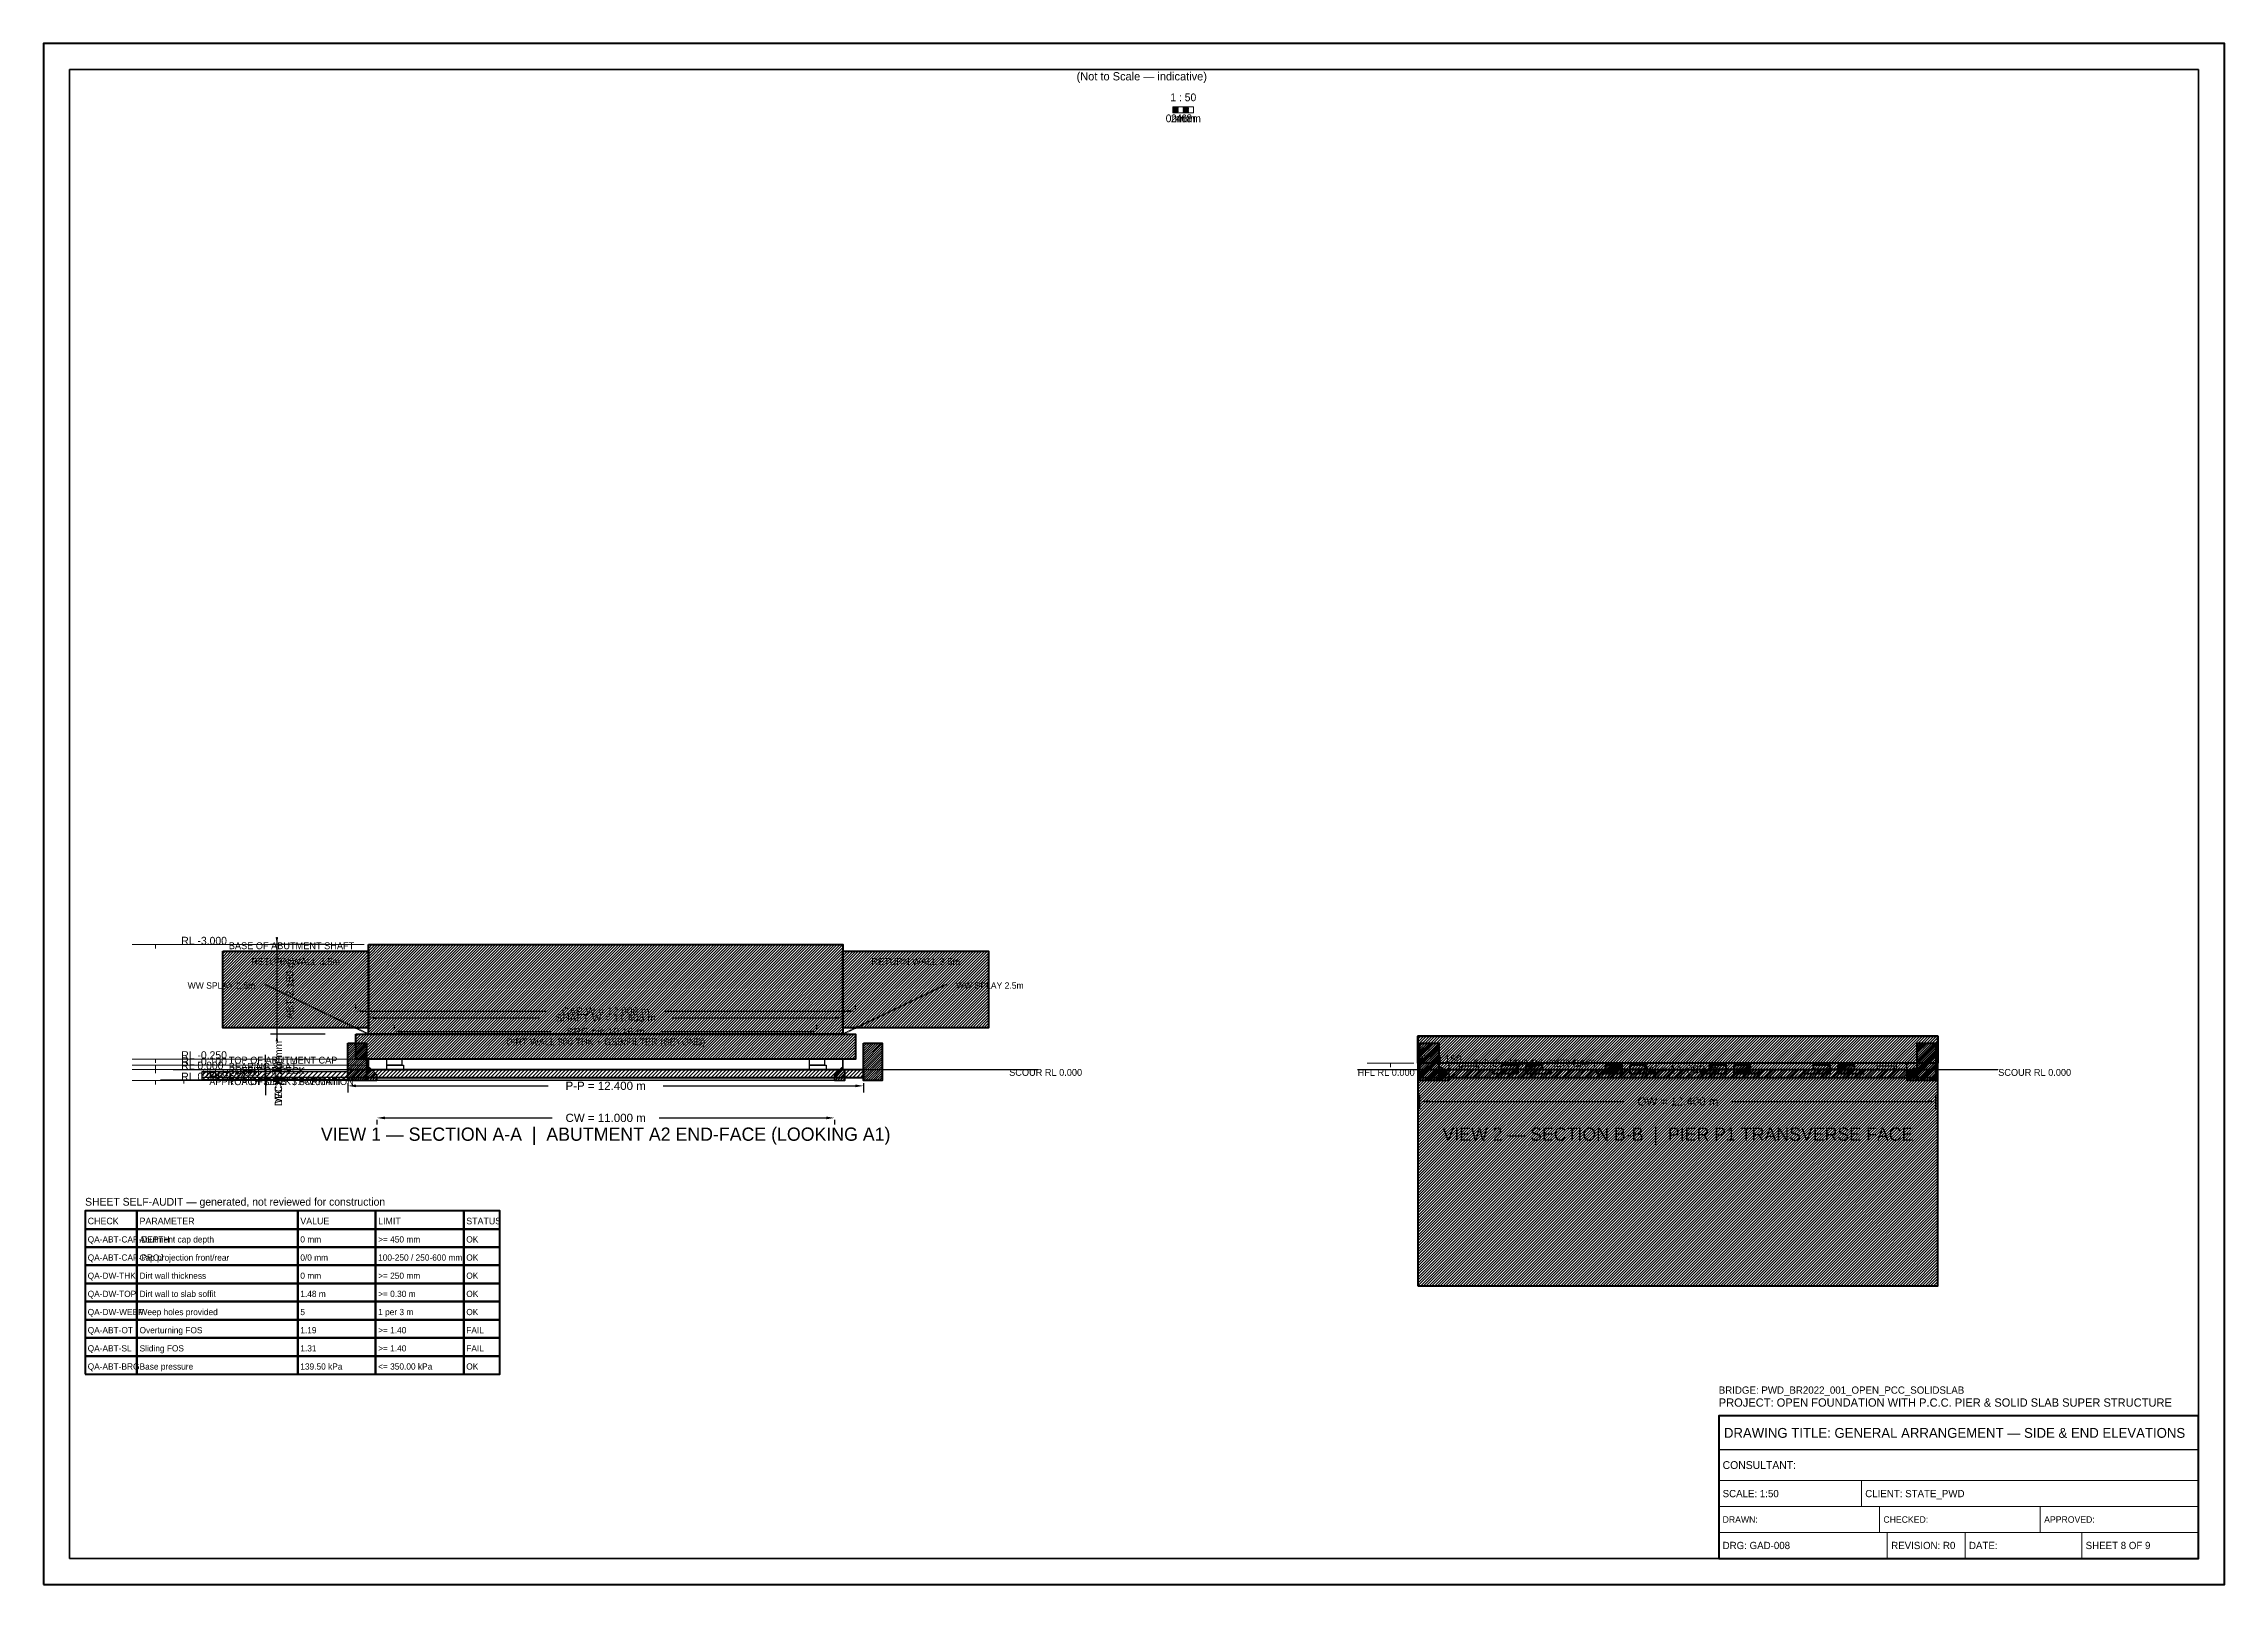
# Model space of a CAD drawing. Header units: metres. Extents: x 0 to 841, y 0 to 594.
import ezdxf
from ezdxf.enums import TextEntityAlignment as Align

# ---------------------------------------------------------------- set-up
doc = ezdxf.new("R2010")
doc.units = ezdxf.units.M
for name, pattern in [('DASHED', [0.5, 0.375, -0.125]), ('DASHED2', [0.25, 0.1875, -0.0625]), ('HIDDEN', [0.25, 0.1875, -0.0625])]:
    doc.linetypes.add(name, pattern=pattern)
for name, color, linetype, lineweight in [('BORDER-INNER', 7, 'Continuous', 35), ('BORDER-OUTER', 7, 'Continuous', 70), ('CIVIL-HFL', 5, 'DASHED', 25), ('CIVIL-ROAD', 7, 'Continuous', 25), ('CIVIL-SCOUR', 1, 'DASHED2', 18), ('DIM-LEVEL', 3, 'Continuous', 18), ('DIM-LINEAR', 3, 'Continuous', 18), ('STRUC-HATCHING', 8, 'Continuous', 18), ('STRUC-HIDDEN', 8, 'HIDDEN', 25), ('SUB-ABUT', 3, 'Continuous', 35), ('SUB-BEARING', 5, 'Continuous', 25), ('SUB-DIRT-WALL', 3, 'Continuous', 35), ('SUB-PIER', 2, 'Continuous', 35), ('SUPER-DECK', 2, 'Continuous', 50), ('SUPER-GIRDER', 1, 'Continuous', 35), ('SUPER-KERB', 7, 'Continuous', 25), ('SUPER-PARAPET', 2, 'Continuous', 35), ('SUPER-WEARING', 8, 'Continuous', 25), ('SYM-SCALE', 7, 'Continuous', 13), ('TEXT-GENERAL', 7, 'Continuous', 18), ('TEXT-HEADER', 7, 'Continuous', 25), ('TEXT-LEVEL', 5, 'Continuous', 18), ('TEXT-SPEC', 7, 'Continuous', 13), ('TEXT-TITLE', 7, 'Continuous', 25), ('TITLEBLK-BOX', 7, 'Continuous', 50), ('TITLEBLK-TEXT', 7, 'Continuous', 18)]:
    doc.layers.add(name, color=color, linetype=linetype, lineweight=lineweight)
doc.styles.add('BRIDGE_STD', font='Arial.ttf')
doc.dimstyles.new('pmb100', dxfattribs={"dimtxt": 2.5, "dimasz": 0.9375, "dimexe": 2.5, "dimexo": 2.5, "dimtad": 0, "dimtih": 1, "dimdec": 0, "dimtxsty": 'BRIDGE_STD', "dimcen": 2.5, "dimazin": 3, "dimtfac": 1, "dimtmove": 0, "dimatfit": 3})

msp = doc.modelspace()

# ---------------------------------------------------------------- hatches: boundary and pattern name
at = {"layer": 'STRUC-HATCHING'}
h = msp.add_hatch(dxfattribs=at)
h.set_pattern_fill('ANSI31', scale=0.240627)
h.paths.add_polyline_path([(69.1, 244.08), (125.25, 244.08), (125.25, 214.56), (69.1, 214.56)])
h = msp.add_hatch(dxfattribs=at)
h.set_pattern_fill('ANSI31', scale=0.240627)
h.paths.add_polyline_path([(125.25, 246.65), (308.25, 246.65), (308.25, 212.16), (125.25, 212.16)])
h = msp.add_hatch(dxfattribs=at)
h.set_pattern_fill('ANSI31', scale=0.2406266)
h.paths.add_polyline_path([(308.25, 244.08), (364.4, 244.08), (364.4, 214.56), (308.25, 214.56)])
h = msp.add_hatch(dxfattribs=at)
h.set_pattern_fill('ANSI31', scale=0.240627)
h.paths.add_polyline_path([(120.44, 212.16), (313.06, 212.16), (313.06, 202.53), (120.44, 202.53)])
h = msp.add_hatch(dxfattribs=at)
h.set_pattern_fill('ANSI31', scale=0.2406266)
h.paths.add_polyline_path([(529.99, 211.36), (730.51, 211.36), (730.51, 200.93), (529.99, 200.93)])
h = msp.add_hatch(dxfattribs=at)
h.set_pattern_fill('ANSI31', scale=0.2406266)
h.paths.add_polyline_path([(529.99, 115.1), (730.51, 115.1), (730.51, 211.36), (529.99, 211.36)])
h = msp.add_hatch(dxfattribs=at)
h.set_pattern_fill('ANSI31', scale=0.192501)
h.paths.add_polyline_path([(117.29, 208.71), (124.51, 208.71), (124.51, 194.27), (117.29, 194.27)])
h = msp.add_hatch(dxfattribs=at)
h.set_pattern_fill('ANSI31', scale=0.192501)
h.paths.add_polyline_path([(316.21, 208.71), (323.43, 208.71), (323.43, 194.27), (316.21, 194.27)])
h = msp.add_hatch(dxfattribs=at)
h.set_pattern_fill('ANSI31', scale=0.1925012)
h.paths.add_polyline_path([(530.79, 208.71), (538.01, 208.71), (538.01, 194.27), (530.79, 194.27)])
h = msp.add_hatch(dxfattribs=at)
h.set_pattern_fill('ANSI31', scale=0.1925012)
h.paths.add_polyline_path([(722.49, 208.71), (729.71, 208.71), (729.71, 194.27), (722.49, 194.27)])
h = msp.add_hatch(dxfattribs=at)
h.set_pattern_fill('ANSI31', scale=0.401044)
h.paths.add_polyline_path([(61.14, 197.76), (117.29, 197.76), (117.29, 194.55), (61.14, 194.55)])
h = msp.add_hatch(dxfattribs=at)
h.set_pattern_fill('ANSI31', scale=0.320835)
h.paths.add_polyline_path([(117.29, 198.52), (316.21, 198.52), (316.21, 195.31), (117.29, 195.31)])
h = msp.add_hatch(dxfattribs=at)
h.set_pattern_fill('ANSI31', scale=0.224585)
h.paths.add_polyline_path([(128.52, 194.27), (124.51, 194.27), (124.51, 197.8), (125.71, 199.21), (128.52, 196.39)])
h = msp.add_hatch(dxfattribs=at)
h.set_pattern_fill('ANSI31', scale=0.224585)
h.paths.add_polyline_path([(304.98, 194.27), (308.99, 194.27), (308.99, 197.8), (307.79, 199.21), (304.98, 196.39)])
h = msp.add_hatch(dxfattribs=at)
h.set_pattern_fill('ANSI31', scale=0.320835)
h.paths.add_polyline_path([(530.79, 198.52), (729.71, 198.52), (729.71, 195.31), (530.79, 195.31)])
h = msp.add_hatch(dxfattribs=at)
h.set_pattern_fill('ANSI31', scale=0.224585)
h.paths.add_polyline_path([(542.02, 194.27), (538.01, 194.27), (538.01, 197.8), (539.21, 199.21), (542.02, 196.39)])
h = msp.add_hatch(dxfattribs=at)
h.set_pattern_fill('ANSI31', scale=0.256668)
h.paths.add_polyline_path([(558.86, 198.52), (581.32, 198.52), (581.32, 196.79), (571.7, 196.79), (571.7, 200.25), (577.95, 200.25), (577.95, 198.52), (562.23, 198.52), (562.23, 200.25), (568.49, 200.25), (568.49, 196.79), (558.86, 196.79)])
h = msp.add_hatch(dxfattribs=at)
h.set_pattern_fill('ANSI31', scale=0.2566683)
h.paths.add_polyline_path([(598.97, 198.52), (621.43, 198.52), (621.43, 196.79), (611.8, 196.79), (611.8, 200.25), (618.06, 200.25), (618.06, 198.52), (602.34, 198.52), (602.34, 200.25), (608.59, 200.25), (608.59, 196.79), (598.97, 196.79)])
h = msp.add_hatch(dxfattribs=at)
h.set_pattern_fill('ANSI31', scale=0.2566683)
h.paths.add_polyline_path([(639.07, 198.52), (661.53, 198.52), (661.53, 196.79), (651.91, 196.79), (651.91, 200.25), (658.16, 200.25), (658.16, 198.52), (642.44, 198.52), (642.44, 200.25), (648.7, 200.25), (648.7, 196.79), (639.07, 196.79)])
h = msp.add_hatch(dxfattribs=at)
h.set_pattern_fill('ANSI31', scale=0.2566683)
h.paths.add_polyline_path([(679.18, 198.52), (701.64, 198.52), (701.64, 196.79), (692.01, 196.79), (692.01, 200.25), (698.27, 200.25), (698.27, 198.52), (682.55, 198.52), (682.55, 200.25), (688.8, 200.25), (688.8, 196.79), (679.18, 196.79)])
h = msp.add_hatch(dxfattribs=at)
h.set_pattern_fill('ANSI31', scale=0.224585)
h.paths.add_polyline_path([(718.48, 194.27), (722.49, 194.27), (722.49, 197.8), (721.29, 199.21), (718.48, 196.39)])
at = {"layer": 'SUPER-WEARING'}
h = msp.add_hatch(dxfattribs=at)
h.set_pattern_fill('AR-SAND', scale=0.064167)
h.paths.add_polyline_path([(61.14, 195.59), (117.29, 195.59), (117.29, 194.55), (61.14, 194.55)])
h = msp.add_hatch(dxfattribs=at)
h.set_pattern_fill('AR-SAND', scale=0.064167)
h.paths.add_polyline_path([(128.52, 195.31), (304.98, 195.31), (304.98, 194.27), (128.52, 194.27)])
h = msp.add_hatch(dxfattribs=at)
h.set_pattern_fill('AR-SAND', scale=0.0641671)
h.paths.add_polyline_path([(542.02, 195.31), (718.48, 195.31), (718.48, 194.27), (542.02, 194.27)])
at = {"layer": 'SYM-SCALE'}
h = msp.add_hatch(dxfattribs=at)
h.set_pattern_fill('SOLID')
h.paths.add_polyline_path([(435.5, 567.29), (437.5, 567.29), (437.5, 569.69), (435.5, 569.69)])
h = msp.add_hatch(dxfattribs=at)
h.set_pattern_fill('SOLID')
h.paths.add_polyline_path([(439.5, 567.29), (441.5, 567.29), (441.5, 569.69), (439.5, 569.69)])

# ---------------------------------------------------------------- linework, layer by layer
at = {"layer": 'BORDER-INNER'}
msp.add_lwpolyline([(10, 10), (831, 10), (831, 584), (10, 584), (10, 10)], dxfattribs=at)
at = {"layer": 'BORDER-OUTER'}
msp.add_lwpolyline([(0, 0), (841, 0), (841, 594), (0, 594), (0, 0)], dxfattribs=at)
at = {"layer": 'CIVIL-HFL', "color": 5, "linetype": 'DASHED'}
for p, q in [((49.92, 198.52), (383.58, 198.52)), ((506.73, 198.52), (753.77, 198.52))]:
    msp.add_line(p, q, dxfattribs=at)
at = {"layer": 'CIVIL-ROAD', "lineweight": 25}
msp.add_lwpolyline([(61.14, 197.76), (117.29, 197.76), (117.29, 194.55), (61.14, 194.55), (61.14, 197.76)], dxfattribs=at)
at = {"layer": 'CIVIL-SCOUR', "color": 1, "linetype": 'DASHED2'}
for p, q in [((49.92, 198.52), (383.58, 198.52)), ((506.73, 198.52), (753.77, 198.52))]:
    msp.add_line(p, q, dxfattribs=at)
at = {"layer": 'DIM-LEVEL'}
for p, q in [((34.18, 246.65), (52.18, 246.65)), ((43.18, 246.65), (43.18, 245.15)), ((34.18, 202.53), (52.18, 202.53)), ((43.18, 202.53), (43.18, 201.03)), ((34.18, 200.13), (52.18, 200.13)), ((34.18, 198.52), (52.18, 198.52)), ((34.18, 194.27), (52.18, 194.27)), ((43.18, 200.13), (43.18, 198.63)), ((43.18, 198.52), (43.18, 197.02)), ((43.18, 194.27), (43.18, 192.77)), ((45.09, 194.55), (63.09, 194.55)), ((54.09, 194.55), (54.09, 193.05)), ((510.4, 200.93), (528.4, 200.93)), ((519.4, 200.93), (519.4, 199.43))]:
    msp.add_line(p, q, dxfattribs=at)
at = {"layer": 'DIM-LEVEL', "color": 5}
for p, q in [((43.18, 246.65), (123.64, 246.65)), ((43.18, 202.53), (123.64, 202.53)), ((43.18, 200.13), (123.64, 200.13)), ((43.18, 198.52), (123.64, 198.52)), ((43.18, 194.27), (123.64, 194.27))]:
    msp.add_line(p, q, dxfattribs=at)
at = {"layer": 'STRUC-HIDDEN', "color": 8, "linetype": 'HIDDEN'}
msp.add_line((136.54, 198.52), (296.96, 198.52), dxfattribs=at)
at = {"layer": 'SUB-ABUT', "color": 3, "linetype": 'DASHED'}
for p, q in [((125.25, 212.16), (85.14, 231.41)), ((308.25, 212.16), (348.36, 231.41))]:
    msp.add_line(p, q, dxfattribs=at)
at = {"layer": 'SUB-ABUT', "lineweight": 40}
for points in [[(69.1, 244.08), (125.25, 244.08), (125.25, 214.56), (69.1, 214.56), (69.1, 244.08)], [(308.25, 244.08), (364.4, 244.08), (364.4, 214.56), (308.25, 214.56), (308.25, 244.08)]]:
    msp.add_lwpolyline(points, dxfattribs=at)
at = {"layer": 'SUB-ABUT', "lineweight": 50}
for points in [[(125.25, 246.65), (308.25, 246.65), (308.25, 212.16), (125.25, 212.16), (125.25, 246.65)], [(120.44, 212.16), (313.06, 212.16), (313.06, 202.53), (120.44, 202.53), (120.44, 212.16)]]:
    msp.add_lwpolyline(points, dxfattribs=at)
at = {"layer": 'SUB-ABUT', "lineweight": 30}
for points in [[(132.37, 202.53), (138.15, 202.53), (138.15, 200.13), (132.37, 200.13), (132.37, 202.53)], [(295.35, 202.53), (301.13, 202.53), (301.13, 200.13), (295.35, 200.13), (295.35, 202.53)]]:
    msp.add_lwpolyline(points, dxfattribs=at)
at = {"layer": 'SUB-BEARING', "lineweight": 30}
for points in [[(132.37, 200.13), (138.79, 200.13), (138.79, 198.52), (132.37, 198.52), (132.37, 200.13)], [(295.35, 200.13), (301.77, 200.13), (301.77, 198.52), (295.35, 198.52), (295.35, 200.13)], [(546.83, 199.85), (553.25, 199.85), (553.25, 198.52), (546.83, 198.52), (546.83, 199.85)], [(707.25, 199.85), (713.67, 199.85), (713.67, 198.52), (707.25, 198.52), (707.25, 199.85)]]:
    msp.add_lwpolyline(points, dxfattribs=at)
at = {"layer": 'SUB-DIRT-WALL', "lineweight": 35}
msp.add_lwpolyline([(125.25, 198.52), (308.25, 198.52), (308.25, 202.53), (125.25, 202.53), (125.25, 198.52)], dxfattribs=at)
at = {"layer": 'SUB-PIER', "lineweight": 50}
for points in [[(529.99, 211.36), (730.51, 211.36), (730.51, 200.93), (529.99, 200.93), (529.99, 211.36)], [(529.99, 115.1), (730.51, 115.1), (730.51, 211.36), (529.99, 211.36), (529.99, 115.1)]]:
    msp.add_lwpolyline(points, dxfattribs=at)
at = {"layer": 'SUB-PIER', "lineweight": 30}
msp.add_lwpolyline([(546.03, 200.93), (714.47, 200.93), (714.47, 198.52), (546.03, 198.52), (546.03, 200.93)], dxfattribs=at)
at = {"layer": 'SUPER-DECK', "lineweight": 50}
for points in [[(117.29, 198.52), (316.21, 198.52), (316.21, 195.31), (117.29, 195.31), (117.29, 198.52)], [(530.79, 198.52), (729.71, 198.52), (729.71, 195.31), (530.79, 195.31), (530.79, 198.52)]]:
    msp.add_lwpolyline(points, dxfattribs=at)
at = {"layer": 'SUPER-GIRDER', "lineweight": 40}
for points in [[(558.86, 198.52), (581.32, 198.52), (581.32, 196.79), (571.7, 196.79), (571.7, 200.25), (577.95, 200.25), (577.95, 198.52), (562.23, 198.52), (562.23, 200.25), (568.49, 200.25), (568.49, 196.79), (558.86, 196.79), (558.86, 198.52)], [(598.97, 198.52), (621.43, 198.52), (621.43, 196.79), (611.8, 196.79), (611.8, 200.25), (618.06, 200.25), (618.06, 198.52), (602.34, 198.52), (602.34, 200.25), (608.59, 200.25), (608.59, 196.79), (598.97, 196.79), (598.97, 198.52)], [(639.07, 198.52), (661.53, 198.52), (661.53, 196.79), (651.91, 196.79), (651.91, 200.25), (658.16, 200.25), (658.16, 198.52), (642.44, 198.52), (642.44, 200.25), (648.7, 200.25), (648.7, 196.79), (639.07, 196.79), (639.07, 198.52)], [(679.18, 198.52), (701.64, 198.52), (701.64, 196.79), (692.01, 196.79), (692.01, 200.25), (698.27, 200.25), (698.27, 198.52), (682.55, 198.52), (682.55, 200.25), (688.8, 200.25), (688.8, 196.79), (679.18, 196.79), (679.18, 198.52)]]:
    msp.add_lwpolyline(points, dxfattribs=at)
at = {"layer": 'SUPER-KERB', "lineweight": 35}
for points in [[(128.52, 194.27), (124.51, 194.27), (124.51, 197.8), (125.71, 199.21), (128.52, 196.39), (128.52, 194.27)], [(304.98, 194.27), (308.99, 194.27), (308.99, 197.8), (307.79, 199.21), (304.98, 196.39), (304.98, 194.27)], [(542.02, 194.27), (538.01, 194.27), (538.01, 197.8), (539.21, 199.21), (542.02, 196.39), (542.02, 194.27)], [(718.48, 194.27), (722.49, 194.27), (722.49, 197.8), (721.29, 199.21), (718.48, 196.39), (718.48, 194.27)]]:
    msp.add_lwpolyline(points, dxfattribs=at)
at = {"layer": 'SUPER-PARAPET', "lineweight": 40}
for points in [[(117.29, 208.71), (124.51, 208.71), (124.51, 194.27), (117.29, 194.27), (117.29, 208.71)], [(316.21, 208.71), (323.43, 208.71), (323.43, 194.27), (316.21, 194.27), (316.21, 208.71)], [(530.79, 208.71), (538.01, 208.71), (538.01, 194.27), (530.79, 194.27), (530.79, 208.71)], [(722.49, 208.71), (729.71, 208.71), (729.71, 194.27), (722.49, 194.27), (722.49, 208.71)]]:
    msp.add_lwpolyline(points, dxfattribs=at)
at = {"layer": 'SUPER-WEARING'}
for points in [[(61.14, 195.59), (117.29, 195.59), (117.29, 194.55), (61.14, 194.55), (61.14, 195.59)], [(128.52, 195.31), (304.98, 195.31), (304.98, 194.27), (128.52, 194.27), (128.52, 195.31)]]:
    msp.add_lwpolyline(points, dxfattribs=at)
at = {"layer": 'SYM-SCALE'}
msp.add_lwpolyline([(435.5, 567.29), (443.5, 567.29), (443.5, 569.69), (435.5, 569.69), (435.5, 567.29)], dxfattribs=at)
at = {"layer": 'TITLEBLK-BOX'}
for points in [[(16, 137), (36, 137), (36, 144), (16, 144), (16, 137)], [(36, 137), (98, 137), (98, 144), (36, 144), (36, 137)], [(98, 137), (128, 137), (128, 144), (98, 144), (98, 137)], [(128, 137), (162, 137), (162, 144), (128, 144), (128, 137)], [(162, 137), (176, 137), (176, 144), (162, 144), (162, 137)], [(16, 130), (36, 130), (36, 137), (16, 137), (16, 130)], [(36, 130), (98, 130), (98, 137), (36, 137), (36, 130)], [(98, 130), (128, 130), (128, 137), (98, 137), (98, 130)], [(128, 130), (162, 130), (162, 137), (128, 137), (128, 130)], [(162, 130), (176, 130), (176, 137), (162, 137), (162, 130)], [(16, 123), (36, 123), (36, 130), (16, 130), (16, 123)], [(36, 123), (98, 123), (98, 130), (36, 130), (36, 123)], [(98, 123), (128, 123), (128, 130), (98, 130), (98, 123)], [(128, 123), (162, 123), (162, 130), (128, 130), (128, 123)], [(162, 123), (176, 123), (176, 130), (162, 130), (162, 123)], [(16, 116), (36, 116), (36, 123), (16, 123), (16, 116)], [(36, 116), (98, 116), (98, 123), (36, 123), (36, 116)], [(98, 116), (128, 116), (128, 123), (98, 123), (98, 116)], [(128, 116), (162, 116), (162, 123), (128, 123), (128, 116)], [(162, 116), (176, 116), (176, 123), (162, 123), (162, 116)], [(16, 109), (36, 109), (36, 116), (16, 116), (16, 109)], [(36, 109), (98, 109), (98, 116), (36, 116), (36, 109)], [(98, 109), (128, 109), (128, 116), (98, 116), (98, 109)], [(128, 109), (162, 109), (162, 116), (128, 116), (128, 109)], [(162, 109), (176, 109), (176, 116), (162, 116), (162, 109)], [(16, 102), (36, 102), (36, 109), (16, 109), (16, 102)], [(16, 95), (36, 95), (36, 102), (16, 102), (16, 95)], [(36, 102), (98, 102), (98, 109), (36, 109), (36, 102)], [(36, 95), (98, 95), (98, 102), (36, 102), (36, 95)], [(98, 102), (128, 102), (128, 109), (98, 109), (98, 102)], [(98, 95), (128, 95), (128, 102), (98, 102), (98, 95)], [(128, 102), (162, 102), (162, 109), (128, 109), (128, 102)], [(128, 95), (162, 95), (162, 102), (128, 102), (128, 95)], [(162, 102), (176, 102), (176, 109), (162, 109), (162, 102)], [(162, 95), (176, 95), (176, 102), (162, 102), (162, 95)], [(16, 88), (36, 88), (36, 95), (16, 95), (16, 88)], [(36, 88), (98, 88), (98, 95), (36, 95), (36, 88)], [(98, 88), (128, 88), (128, 95), (98, 95), (98, 88)], [(128, 88), (162, 88), (162, 95), (128, 95), (128, 88)], [(162, 88), (176, 88), (176, 95), (162, 95), (162, 88)], [(16, 81), (36, 81), (36, 88), (16, 88), (16, 81)], [(36, 81), (98, 81), (98, 88), (36, 88), (36, 81)], [(98, 81), (128, 81), (128, 88), (98, 88), (98, 81)], [(128, 81), (162, 81), (162, 88), (128, 88), (128, 81)], [(162, 81), (176, 81), (176, 88), (162, 88), (162, 81)]]:
    msp.add_lwpolyline(points, dxfattribs=at)
at = {"layer": 'TITLEBLK-BOX', "lineweight": 50}
msp.add_lwpolyline([(646, 10), (831, 10), (831, 65), (646, 65), (646, 10)], dxfattribs=at)
at = {"layer": 'TITLEBLK-BOX', "lineweight": 30}
msp.add_lwpolyline([(646, 52), (831, 52), (831, 65), (646, 65), (646, 52)], dxfattribs=at)
at = {"layer": 'TITLEBLK-BOX', "lineweight": 18}
for points in [[(646, 40), (831, 40), (831, 52), (646, 52), (646, 40)], [(646, 30), (701, 30), (701, 40), (646, 40), (646, 30)], [(701, 30), (831, 30), (831, 40), (701, 40), (701, 30)], [(646, 20), (708, 20), (708, 30), (646, 30), (646, 20)], [(708, 20), (770, 20), (770, 30), (708, 30), (708, 20)], [(770, 20), (831, 20), (831, 30), (770, 30), (770, 20)], [(646, 10), (711, 10), (711, 20), (646, 20), (646, 10)], [(711, 10), (741, 10), (741, 20), (711, 20), (711, 10)], [(741, 10), (786, 10), (786, 20), (741, 20), (741, 10)], [(786, 10), (831, 10), (831, 20), (786, 20), (786, 10)]]:
    msp.add_lwpolyline(points, dxfattribs=at)

# ---------------------------------------------------------------- texts
at = {"layer": 'CIVIL-HFL', "color": 5}
for p in [(61.14, 196.05), (506.73, 196.05)]:
    msp.add_text('HFL RL 0.000', height=2.6469, dxfattribs=at).set_placement(p)
at = {"layer": 'CIVIL-SCOUR', "color": 1}
for p in [(372.36, 196.05), (753.77, 196.05)]:
    msp.add_text('SCOUR RL 0.000', height=2.6469, dxfattribs=at).set_placement(p)
at = {"layer": 'TEXT-GENERAL'}
for s, height, p in [('1 : 50', 3, (439.5, 571.79)), ('0m', 3, (435.5, 563.69)), ('2m', 3, (437.5, 563.69)), ('4m', 3, (439.5, 563.69)), ('6m', 3, (441.5, 563.69)), ('8m', 3, (443.5, 563.69)), ('APPROACH SLAB  3.5×200mm', 2.6469, (89.22, 192.47))]:
    msp.add_text(s, height=height, dxfattribs=at).set_placement(p, align=Align.CENTER)
at = {"layer": 'TEXT-GENERAL', "color": 3}
for p in [(97.17, 238.79), (336.33, 238.79)]:
    msp.add_text('RETURN WALL 3.5m', height=2.6469, dxfattribs=at).set_placement(p, align=Align.CENTER)
at = {"layer": 'TEXT-HEADER'}
for s, height, p in [('T.O.C. (TOP OF PIER CAP)', 2.8234, (551.16, 199.52)), ('SHEET SELF-AUDIT — generated, not reviewed for construction', 2.9998, (16, 146)), ('CHECK', 2.55, (17, 138.8)), ('PARAMETER', 2.55, (37, 138.8)), ('VALUE', 2.55, (99, 138.8)), ('LIMIT', 2.55, (129, 138.8)), ('STATUS', 2.55, (163, 138.8))]:
    msp.add_text(s, height=height, dxfattribs=at).set_placement(p)
for s, p in [('VIEW 1 — SECTION A-A  |  ABUTMENT A2 END-FACE (LOOKING A1)', (216.75, 171.01)), ('VIEW 2 — SECTION B-B  |  PIER P1 TRANSVERSE FACE', (630.25, 171.01))]:
    msp.add_text(s, height=5.1173, dxfattribs=at).set_placement(p, align=Align.CENTER)
at = {"layer": 'TEXT-LEVEL'}
for s, height, p in [('RL -3.000', 3, (53.08, 246.65)), ('BASE OF ABUTMENT SHAFT', 2.6469, (71.41, 244.88)), ('RL -0.250', 3, (53.08, 202.53)), ('RL -0.100', 3, (53.08, 200.13)), ('TOP OF ABUTMENT CAP', 2.6469, (71.41, 200.77)), ('RL -0.150', 3, (529.3, 200.93)), ('RL 0.000', 3, (53.08, 198.52)), ('RL 0.265', 3, (53.08, 194.27)), ('RL 0.247', 3, (63.99, 194.55)), ('TOP OF DECK / FORMATION', 2.6469, (71.41, 192.51)), ('SOFFIT OF DECK', 2.6469, (71.41, 196.76)), ('BEARING SEAT', 2.6469, (71.41, 198.36))]:
    msp.add_text(s, height=height, dxfattribs=at).set_placement(p)
at = {"layer": 'TEXT-SPEC', "color": 8}
msp.add_text('(Not to Scale — indicative)', height=3.1763, dxfattribs=at).set_placement((423.5, 579.82), align=Align.CENTER)
at = {"layer": 'TEXT-SPEC', "color": 3}
msp.add_text('WW SPLAY 2.5m', height=2.4704, dxfattribs=at).set_placement((81.61, 229.64), align=Align.RIGHT)
for s, height, p in [('WW SPLAY 2.5m', 2.4704, (351.89, 229.64)), ('QA-ABT-CAP-DEPTH', 2.3998, (17, 131.8)), ('QA-ABT-CAP-PROJ', 2.3998, (17, 124.8)), ('Abutment cap depth', 2.3998, (37, 131.8)), ('Cap projection front/rear', 2.3998, (37, 124.8)), ('0 mm', 2.4, (99, 131.8)), ('0/0 mm', 2.4, (99, 124.8)), ('>= 450 mm', 2.4, (129, 131.8)), ('100-250 / 250-600 mm', 2.3998, (129, 124.8)), ('OK', 2.4, (163, 131.8)), ('OK', 2.4, (163, 124.8)), ('QA-DW-THK', 2.4, (17, 117.8)), ('Dirt wall thickness', 2.3998, (37, 117.8)), ('0 mm', 2.4, (99, 117.8)), ('>= 250 mm', 2.4, (129, 117.8)), ('OK', 2.4, (163, 117.8)), ('QA-DW-TOP', 2.4, (17, 110.8)), ('Dirt wall to slab soffit', 2.3998, (37, 110.8)), ('1.48 m', 2.4, (99, 110.8)), ('>= 0.30 m', 2.4, (129, 110.8)), ('OK', 2.4, (163, 110.8)), ('QA-DW-WEEP', 2.4, (17, 103.8)), ('Weep holes provided', 2.3998, (37, 103.8)), ('5', 2.4, (99, 103.8)), ('1 per 3 m', 2.4, (129, 103.8)), ('OK', 2.4, (163, 103.8)), ('QA-ABT-BRG', 2.4, (17, 82.8)), ('Base pressure', 2.3998, (37, 82.8)), ('139.50 kPa', 2.4, (99, 82.8)), ('<= 350.00 kPa', 2.3998, (129, 82.8)), ('OK', 2.4, (163, 82.8))]:
    msp.add_text(s, height=height, dxfattribs=at).set_placement(p)
msp.add_text('DIRT WALL 300 THK + GSB/FILTER (BEYOND)', height=2.6469, dxfattribs=at).set_placement((216.75, 207.83), align=Align.CENTER)
at = {"layer": 'TEXT-SPEC', "color": 1}
for s, height, p in [('QA-ABT-OT', 2.4, (17, 96.8)), ('Overturning FOS', 2.3998, (37, 96.8)), ('1.19', 2.4, (99, 96.8)), ('>= 1.40', 2.4, (129, 96.8)), ('FAIL', 2.4, (163, 96.8)), ('QA-ABT-SL', 2.4, (17, 89.8)), ('Sliding FOS', 2.3998, (37, 89.8)), ('1.31', 2.4, (99, 89.8)), ('>= 1.40', 2.4, (129, 89.8)), ('FAIL', 2.4, (163, 89.8))]:
    msp.add_text(s, height=height, dxfattribs=at).set_placement(p)
at = {"layer": 'TEXT-TITLE'}
for s, height, p in [('PROJECT: OPEN FOUNDATION WITH P.C.C. PIER & SOLID SLAB SUPER STRUCTURE', 3.2, (646, 68.5)), ('DRAWING TITLE: GENERAL ARRANGEMENT — SIDE & END ELEVATIONS', 3.8, (648, 56.5))]:
    msp.add_text(s, height=height, dxfattribs=at).set_placement(p)
at = {"layer": 'TITLEBLK-TEXT'}
for s, height, p in [('BRIDGE: PWD_BR2022_001_OPEN_PCC_SOLIDSLAB', 2.8, (646, 73.5)), ('CONSULTANT: ', 3, (647.5, 44.5)), ('SCALE: 1:50', 2.8, (647.5, 33.6)), ('CLIENT: STATE_PWD', 2.8, (702.5, 33.6)), ('DRAWN: ', 2.5, (647.5, 23.75)), ('CHECKED: ', 2.5, (709.5, 23.75)), ('APPROVED: ', 2.5, (771.5, 23.75)), ('DRG: GAD-008', 2.8, (647.5, 13.6)), ('REVISION: R0', 2.8, (712.5, 13.6)), ('DATE: ', 2.8, (742.5, 13.6)), ('SHEET 8 OF 9', 2.8, (787.5, 13.6))]:
    msp.add_text(s, height=height, dxfattribs=at).set_placement(p)

# ---------------------------------------------------------------- dimensions: what is measured, and where the dimension line sits
at = {"layer": 'DIM-LINEAR'}
for base, p1, p2, text in [((89.96, 246.65), (111.13, 246.65), (111.13, 212.16), 'ABT 2.150 m'), ((85.53, 198.52), (103.17, 198.52), (103.17, 195.31), 'DECK 200mm'), ((85.53, 195.31), (103.17, 195.31), (103.17, 194.27), 'WC 65mm')]:
    msp.add_linear_dim(base=base, p1=p1, p2=p2, angle=90, text=text, dimstyle='pmb100', override={"dimtxt": 2.823352, "dimasz": 2.823352, "dimgap": 1.129341, "dimclrt": 3}, dxfattribs=at).render()
for base, p1, p2, text, override in [((125.25, 218.41), (125.25, 239.59), (308.25, 239.59), 'SHAFT W = 11.408 m', {"dimtxt": 2.823352, "dimasz": 2.823352, "dimgap": 1.129341, "dimclrt": 3}), ((120.44, 220.98), (120.44, 219.22), (313.06, 219.22), 'CAP W = 12.008 m', {"dimtxt": 2.823352, "dimasz": 2.823352, "dimgap": 1.129341, "dimclrt": 3}), ((135.26, 213.12), (135.26, 211.36), (298.24, 211.36), 'BRG c/c 10.16 m', {"dimtxt": 2.823352, "dimasz": 2.823352, "dimgap": 1.129341, "dimclrt": 3}), ((117.29, 192.19), (117.29, 195.71), (316.21, 195.71), 'P-P = 12.400 m', {"dimtxt": 3.176271, "dimasz": 3.176271, "dimgap": 1.270508, "dimclrt": 3}), ((542.02, 198.52), (542.02, 193.23), (718.48, 193.23), 'CW = 11.000 m', {"dimtxt": 3.176271, "dimasz": 3.176271, "dimgap": 1.270508, "dimclrt": 3}), ((530.79, 186.17), (530.79, 180.88), (729.71, 180.88), 'OW = 12.400 m', {"dimtxt": 3.176271, "dimasz": 3.176271, "dimgap": 1.270508, "dimclrt": 3}), ((128.52, 179.83), (128.52, 181.6), (304.98, 181.6), 'CW = 11.000 m', {"dimtxt": 3.176271, "dimasz": 3.176271, "dimgap": 1.270508, "dimclrt": 3})]:
    msp.add_linear_dim(base=base, p1=p1, p2=p2, text=text, dimstyle='pmb100', override=override, dxfattribs=at).render()

doc.saveas('drawing.dxf')
